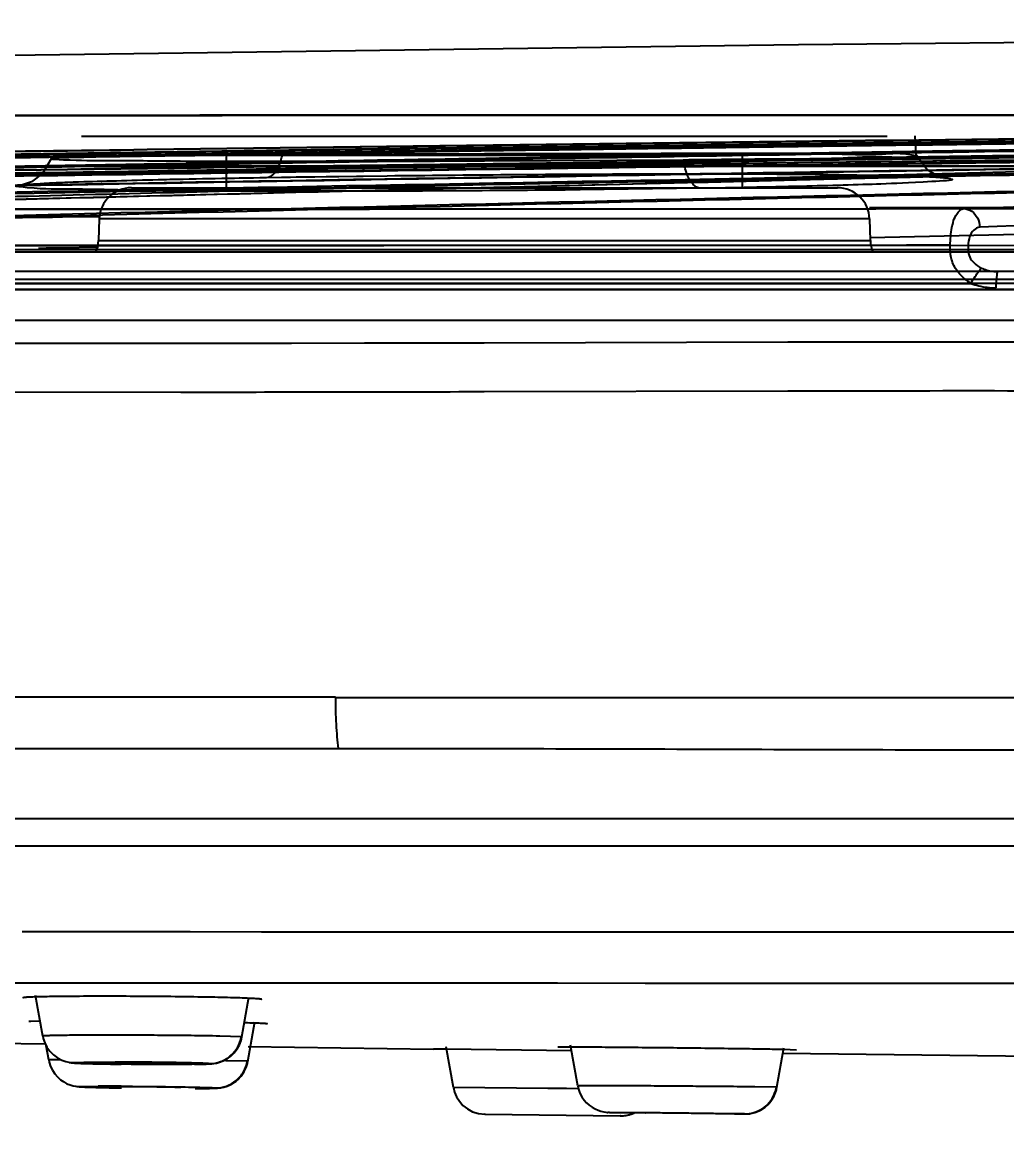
# Model space of a CAD drawing. Header units: millimetres. Extents: x 1236 to 1656, y -100 to 494.
# Drawn here: x 1364.551 to 1367.603, y 390.411 to 393.883 of the extents above; entities that cross this region are included whole.
import ezdxf

# ---------------------------------------------------------------- set-up
doc = ezdxf.new("R2010")
doc.units = ezdxf.units.MM
doc.header["$LTSCALE"] = 0.1
doc.layers.add('DIM', color=3, linetype='Continuous')
doc.styles.get("Standard").update_dxf_attribs({"font": 'arial.ttf'})
doc.dimstyles.new('ISO-25', dxfattribs={"dimtxt": 2.5, "dimasz": 2.5, "dimexe": 1.25, "dimexo": 0.625, "dimtad": 1, "dimlfac": 5, "dimtxsty": 'Standard', "dimcen": 2.5, "dimadec": 0, "dimazin": 0, "dimtfac": 1, "dimtmove": 0, "dimatfit": 3, "dimfxl": 0, "dimarcsym": 0})

# ---------------------------------------------------------------- blocks, each defined once
blk = doc.blocks.new('*D46')
at = {"layer": 'Defpoints', "color": 0}
for p in [(1353.4582, 391.7923), (1406.9365, 391.792), (1406.9365, 381.2448)]:
    blk.add_point(p, dxfattribs=at)
at = {"layer": 'DIM', "color": 0, "lineweight": -2}
for p, q in [((1353.4582, 391.1673), (1353.4582, 379.9948)), ((1406.9365, 391.167), (1406.9365, 379.9948)), ((1355.9582, 381.2448), (1404.4365, 381.2448))]:
    blk.add_line(p, q, dxfattribs=at)
at = {"layer": 'DIM', "color": 0}
for points in [[(1355.9582, 381.6614), (1355.9582, 380.8281), (1353.4582, 381.2448)], [(1404.4365, 381.6614), (1404.4365, 380.8281), (1406.9365, 381.2448)]]:
    blk.add_solid(points, dxfattribs=at)
at = {"layer": 'DIM', "color": 0, "insert": (1399.1948, 383.1462), "char_height": 2.5, "attachment_point": 5}
blk.add_mtext('267.5', dxfattribs=at)

msp = doc.modelspace()

# ---------------------------------------------------------------- linework, layer by layer
for p, q in [((1368.1528, 393.5276), (1364.5613, 393.4837)), ((1364.7346, 393.5307), (1367.2327, 393.5307)), ((1364.5637, 393.4837), (1361.1108, 393.4309)), ((1366.7837, 393.4707), (1365.1837, 393.4707)), ((1365.1837, 393.3707), (1365.1837, 393.4707)), ((1365.7029, 393.4749), (1365.3572, 393.4727)), ((1365.9837, 393.4761), (1365.7029, 393.4749)), ((1366.5313, 393.4771), (1365.9837, 393.4761)), ((1366.7837, 393.3707), (1366.7837, 393.4707)), ((1365.9837, 393.4542), (1366.6005, 393.4578)), ((1365.3077, 393.4027), (1365.682, 393.408)), ((1364.8893, 393.3707), (1367.0781, 393.3707)), ((1366.6538, 393.369), (1366.2804, 393.3641)), ((1367.4704, 393.3061), (1368.1551, 393.3315)), ((1371.5089, 393.3081), (1363.2722, 393.3033)), ((1376.9535, 393.3083), (1367.178, 393.3083)), ((1364.7903, 393.2811), (1364.676, 393.2795)), ((1364.7893, 393.2817), (1364.771, 393.2814)), ((1364.7894, 393.2742), (1364.787, 393.2072)), ((1367.178, 393.2742), (1364.7894, 393.2742)), ((1367.178, 393.2742), (1367.1803, 393.2072)), ((1367.1803, 393.2162), (1367.8071, 393.2306)), ((1367.8072, 393.2294), (1367.1803, 393.2151)), ((1363.2062, 393.1944), (1371.4815, 393.1895)), ((1364.6247, 393.1841), (1364.6862, 393.185)), ((1364.6862, 393.185), (1364.7682, 393.1861)), ((1364.7682, 393.1861), (1364.7873, 393.1864)), ((1364.787, 393.2072), (1367.1803, 393.2072)), ((1367.428, 393.1923), (1367.4836, 393.1913)), ((1367.4281, 393.1793), (1367.428, 393.1923)), ((1367.4837, 393.1906), (1367.4841, 393.1783)), ((1353.8838, 393.1718), (1406.439, 393.1718)), ((1378.6177, 393.1782), (1354.5692, 393.1782)), ((1379.7296, 393.1782), (1357.5891, 393.1782)), ((1364.601, 393.1838), (1364.6247, 393.1841)), ((1367.4838, 393.1782), (1367.4281, 393.1793)), ((1379.8331, 393.1107), (1354.5609, 393.1107)), ((1364.6006, 393.0866), (1364.5006, 393.0866)), ((1364.6244, 393.0866), (1364.6006, 393.0866)), ((1364.6859, 393.0866), (1364.6244, 393.0866)), ((1364.7847, 393.0866), (1364.6859, 393.0866)), ((1364.8457, 393.0866), (1364.7847, 393.0866)), ((1364.8836, 393.0866), (1364.8457, 393.0866)), ((1365.05, 393.0866), (1364.8836, 393.0866)), ((1365.0901, 393.0866), (1365.05, 393.0866)), ((1365.117, 393.0866), (1365.0901, 393.0866)), ((1365.2012, 393.0866), (1365.117, 393.0866)), ((1365.9829, 393.0866), (1365.2012, 393.0866)), ((1366.8327, 393.0867), (1365.9829, 393.0866)), ((1366.8946, 393.0867), (1366.8327, 393.0867)), ((1367.0049, 393.0867), (1366.8946, 393.0867)), ((1367.0672, 393.0867), (1367.0049, 393.0867)), ((1367.2796, 393.0867), (1367.0672, 393.0867)), ((1367.3648, 393.0867), (1367.2796, 393.0867)), ((1367.465, 393.0867), (1367.3648, 393.0867)), ((1367.79, 393.0867), (1367.465, 393.0867)), ((1355.4073, 393.0554), (1369.1921, 393.0559)), ((1369.1921, 393.0555), (1355.4076, 393.0554)), ((1357.5311, 393.0744), (1367.4924, 393.0744)), ((1369.1911, 393.0743), (1363.1351, 393.0743)), ((1355.5101, 392.9607), (1369.4886, 392.9607)), ((1364.5632, 392.8882), (1364.3756, 392.8884)), ((1364.6016, 392.8882), (1364.5632, 392.8882)), ((1365.0115, 392.8881), (1364.6016, 392.8882)), ((1365.0417, 392.8881), (1365.0115, 392.8881)), ((1365.2442, 392.8882), (1365.0417, 392.8881)), ((1365.2737, 392.8882), (1365.2442, 392.8882)), ((1365.3367, 392.8882), (1365.2737, 392.8882)), ((1365.3503, 392.8882), (1365.3367, 392.8882)), ((1365.3859, 392.8883), (1365.3503, 392.8882)), ((1365.6121, 392.8886), (1365.3859, 392.8883)), ((1365.9831, 392.8895), (1365.6121, 392.8886)), ((1366.9245, 392.892), (1365.9831, 392.8895)), ((1363.9698, 392.7381), (1365.0422, 392.7375)), ((1365.0422, 392.7375), (1365.1446, 392.7376)), ((1365.9828, 392.739), (1366.9243, 392.7414)), ((1380.1973, 391.7901), (1365.5215, 391.7901)), ((1370.3538, 391.4146), (1360.0187, 391.4146)), ((1406.512, 391.3297), (1353.8824, 391.3297)), ((1364.5694, 391.0641), (1364.551, 391.0641)), ((1364.8226, 391.064), (1364.5694, 391.0641)), ((1365.0232, 391.064), (1364.8226, 391.064)), ((1365.0713, 391.064), (1365.0232, 391.064)), ((1365.2926, 391.0639), (1365.0713, 391.064)), ((1365.3105, 391.0639), (1365.2926, 391.0639)), ((1365.3331, 391.0639), (1365.3105, 391.0639)), ((1365.3513, 391.0639), (1365.3331, 391.0639)), ((1368.0888, 391.0633), (1365.3513, 391.0639)), ((1361.8276, 390.9068), (1364.5516, 390.9062)), ((1364.5516, 390.9062), (1365.2925, 390.9061)), ((1365.2925, 390.9061), (1366.169, 390.9059)), ((1366.169, 390.9059), (1366.1892, 390.9059)), ((1366.1892, 390.9059), (1366.2099, 390.9059)), ((1366.2099, 390.9059), (1366.4819, 390.9058)), ((1366.4819, 390.9058), (1366.6823, 390.9058)), ((1366.6823, 390.9058), (1366.7129, 390.9058)), ((1366.7129, 390.9058), (1366.951, 390.9057)), ((1366.951, 390.9057), (1366.9918, 390.9057)), ((1366.9918, 390.9057), (1367.9797, 390.9055)), ((1364.6143, 390.7413), (1364.5922, 390.8667)), ((1365.232, 390.7385), (1365.2537, 390.8619)), ((1364.577, 390.787), (1364.5712, 390.7862)), ((1364.6049, 390.7879), (1364.577, 390.787)), ((1365.2505, 390.663), (1365.2721, 390.7857)), ((1364.0582, 390.7245), (1364.6241, 390.7169)), ((1365.23, 390.739), (1365.1631, 390.7413)), ((1365.2294, 390.7276), (1365.2319, 390.7385)), ((1365.2319, 390.7385), (1365.23, 390.739)), ((1364.6328, 390.6672), (1364.625, 390.7113)), ((1365.2511, 390.7085), (1365.8261, 390.7009)), ((1365.8412, 390.7007), (1365.8261, 390.7009)), ((1365.8656, 390.7004), (1365.8412, 390.7007)), ((1365.8878, 390.5815), (1365.8655, 390.7078)), ((1366.254, 390.6957), (1365.8656, 390.7004)), ((1366.2508, 390.707), (1366.2114, 390.7065)), ((1366.273, 390.5873), (1366.2508, 390.7135)), ((1366.8907, 390.5825), (1366.9123, 390.705)), ((1366.9093, 390.688), (1368.0473, 390.6751)), ((1366.9517, 390.6981), (1366.9125, 390.6994)), ((1364.6383, 390.6677), (1364.6328, 390.6672)), ((1364.6693, 390.6682), (1364.6383, 390.6677)), ((1364.6965, 390.6598), (1364.6964, 390.6598)), ((1364.7134, 390.6582), (1364.6965, 390.6598)), ((1364.7132, 390.6591), (1364.7415, 390.6605)), ((1364.7415, 390.6605), (1364.8385, 390.6615)), ((1364.8234, 390.6579), (1364.8242, 390.6577)), ((1365.0234, 390.6567), (1365.0226, 390.6569)), ((1365.0234, 390.6566), (1365.0234, 390.6567)), ((1365.1819, 390.6651), (1365.1761, 390.6652)), ((1365.2486, 390.6633), (1365.1819, 390.6651)), ((1365.2504, 390.663), (1365.2486, 390.6633)), ((1365.2486, 390.6546), (1365.2504, 390.6629)), ((1364.7198, 390.5851), (1364.7195, 390.5851)), ((1364.7315, 390.5843), (1364.7198, 390.5851)), ((1364.7314, 390.5849), (1364.7864, 390.5859)), ((1364.842, 390.5835), (1364.8427, 390.5833)), ((1365.042, 390.5815), (1365.0413, 390.5816)), ((1365.042, 390.5814), (1365.042, 390.5815)), ((1365.163, 390.5808), (1365.1633, 390.5808)), ((1366.1803, 390.5791), (1365.8878, 390.5815)), ((1366.8889, 390.5826), (1366.8226, 390.5837)), ((1366.8907, 390.5825), (1366.8889, 390.5826)), ((1366.2387, 390.5786), (1366.1803, 390.5791)), ((1366.2755, 390.5783), (1366.2387, 390.5786)), ((1365.985, 390.4989), (1365.9862, 390.4989)), ((1365.9862, 390.4989), (1365.985, 390.4989)), ((1365.9862, 390.4989), (1366.4046, 390.4938)), ((1366.3716, 390.5045), (1366.3668, 390.5047)), ((1366.3716, 390.5046), (1366.3703, 390.5047)), ((1366.3715, 390.5048), (1366.4268, 390.5048)), ((1366.4269, 390.5033), (1366.3716, 390.5046)), ((1366.4057, 390.4938), (1366.4046, 390.4938)), ((1366.4046, 390.4938), (1366.4057, 390.4938)), ((1366.4057, 390.4937), (1366.4225, 390.4949)), ((1366.6817, 390.5012), (1366.4823, 390.5034)), ((1366.4823, 390.5034), (1366.4829, 390.5034)), ((1366.6823, 390.5011), (1366.6817, 390.5012)), ((1366.6823, 390.5011), (1366.6823, 390.5011)), ((1366.7899, 390.4998), (1366.7344, 390.4998)), ((1366.7899, 390.5), (1366.7911, 390.4999))]:
    msp.add_line(p, q)
for points in [[(1376.0925, 393.8833), (1371.2034, 393.8553), (1366.9578, 393.8141), (1362.1474, 393.7483), (1356.8561, 393.6526), (1354.2509, 393.5944)], [(1375.8563, 393.5816), (1372.518, 393.5624), (1369.1402, 393.5326), (1365.7227, 393.492), (1362.2657, 393.4405), (1358.7693, 393.3781), (1355.2333, 393.3046)], [(1375.9381, 393.5814), (1372.6065, 393.562), (1369.2311, 393.5322), (1365.812, 393.4916), (1362.3492, 393.4402), (1358.8428, 393.3779), (1355.2927, 393.3045)], [(1375.96, 393.5813), (1372.9054, 393.5628), (1369.7245, 393.5339), (1366.4173, 393.4939), (1362.9837, 393.4424), (1359.4239, 393.3791), (1355.7379, 393.3038)], [(1376.068, 393.581), (1373.0213, 393.5624), (1369.8436, 393.5334), (1366.535, 393.4934), (1363.0956, 393.442), (1359.5253, 393.3788), (1355.8243, 393.3037)], [(1376.2629, 393.5804), (1373.4433, 393.56), (1370.5007, 393.5282), (1367.4349, 393.4855), (1364.2459, 393.4327), (1360.9339, 393.3709), (1357.4987, 393.302)], [(1376.4208, 393.5799), (1373.6045, 393.5592), (1370.6646, 393.5273), (1367.6013, 393.4845), (1364.4145, 393.4317), (1361.1043, 393.3703), (1357.6706, 393.3019)], [(1377.1608, 393.578), (1375.0709, 393.5561), (1372.891, 393.5228), (1370.6211, 393.4791), (1368.2611, 393.4264), (1365.8111, 393.3669), (1363.271, 393.3033)], [(1366.575, 393.4139), (1366.6597, 393.4139), (1366.7407, 393.4138), (1366.8177, 393.4136), (1366.8907, 393.4133), (1366.9594, 393.4129), (1367.0237, 393.4123), (1367.0835, 393.4117), (1367.1386, 393.411), (1367.189, 393.4102), (1367.2343, 393.4093), (1367.2746, 393.4083), (1367.3096, 393.4073), (1367.3393, 393.4062), (1367.3637, 393.4051), (1367.3832, 393.404), (1367.3968, 393.403), (1367.4068, 393.402), (1367.405, 393.4023), (1367.3872, 393.4077), (1367.3554, 393.427), (1367.3226, 393.4724), (1367.3193, 393.5322)], [(1368.1663, 393.4769), (1365.2708, 393.4247), (1362.2672, 393.3655), (1359.1555, 393.3015)], [(1364.6404, 393.4599), (1364.6138, 393.4145), (1364.5794, 393.389), (1364.5547, 393.3804), (1364.5514, 393.3799), (1364.5608, 393.381), (1364.5741, 393.382), (1364.5937, 393.3833), (1364.6182, 393.3847), (1364.648, 393.3861), (1364.6829, 393.3876), (1364.7229, 393.389), (1364.7679, 393.3905), (1364.8179, 393.3921), (1364.873, 393.3936), (1364.933, 393.3951), (1364.9981, 393.3967), (1365.0682, 393.3982), (1365.1433, 393.3997), (1365.2232, 393.4012), (1365.3081, 393.4027)], [(1365.3081, 393.4027), (1365.3998, 393.4042), (1365.4931, 393.4055), (1365.5874, 393.4068), (1365.6823, 393.408)], [(1365.6823, 393.408), (1365.7766, 393.409), (1365.8706, 393.41), (1365.9641, 393.4108), (1366.0566, 393.4116), (1366.1479, 393.4123), (1366.2377, 393.4128), (1366.3256, 393.4132), (1366.4113, 393.4136), (1366.4945, 393.4138), (1366.575, 393.4139)], [(1364.771, 393.2814), (1363.6752, 393.2657), (1362.5752, 393.2488), (1361.4709, 393.2309), (1360.5192, 393.2146)], [(1364.6144, 390.7413), (1364.6161, 390.7334), (1364.6205, 390.7202), (1364.6273, 390.7069), (1364.6364, 390.6942), (1364.6476, 390.6829), (1364.6601, 390.6736), (1364.6733, 390.6667), (1364.6854, 390.6624), (1364.6949, 390.6601), (1364.6965, 390.6598)], [(1365.1976, 390.6792), (1365.2082, 390.6895), (1365.2172, 390.7013), (1365.2243, 390.7142), (1365.2294, 390.7276)], [(1364.6329, 390.6672), (1364.6344, 390.66), (1364.6385, 390.6473), (1364.6443, 390.6353), (1364.6516, 390.6242), (1364.66, 390.6145), (1364.6693, 390.6061), (1364.6792, 390.5992), (1364.6894, 390.5938), (1364.6995, 390.5897)], [(1364.6964, 390.6598), (1364.7022, 390.6589), (1364.708, 390.6583), (1364.7132, 390.6578), (1364.7188, 390.6575), (1364.7249, 390.6572), (1364.7319, 390.6568), (1364.7398, 390.6565), (1364.7488, 390.6562), (1364.7588, 390.6559), (1364.7697, 390.6556), (1364.7816, 390.6553)], [(1364.7816, 390.6553), (1364.7947, 390.655), (1364.8088, 390.6548), (1364.824, 390.6545), (1364.8404, 390.6542), (1364.8578, 390.654)], [(1365.0859, 390.6537), (1365.0967, 390.6539), (1365.1061, 390.6541), (1365.1144, 390.6543), (1365.1215, 390.6546), (1365.1277, 390.6549), (1365.1333, 390.6552), (1365.1385, 390.6556), (1365.1445, 390.6562), (1365.1526, 390.6576), (1365.1624, 390.6601), (1365.1738, 390.6644), (1365.1859, 390.6708), (1365.1976, 390.6792)], [(1365.1633, 390.5808), (1365.1655, 390.5811), (1365.1736, 390.5826), (1365.1832, 390.5853), (1365.1937, 390.5894), (1365.204, 390.5949), (1365.2141, 390.6019), (1365.2235, 390.6104), (1365.232, 390.6204), (1365.2393, 390.6316), (1365.245, 390.6437), (1365.2491, 390.6564), (1365.2504, 390.663)], [(1365.2198, 390.6069), (1365.2296, 390.6173), (1365.2378, 390.629), (1365.2441, 390.6415), (1365.2486, 390.6546)], [(1364.6995, 390.5897), (1364.7087, 390.5871), (1364.7159, 390.5856), (1364.7198, 390.5851)], [(1364.7195, 390.5851), (1364.7231, 390.5847), (1364.7274, 390.5843), (1364.7312, 390.584), (1364.7352, 390.5838), (1364.7396, 390.5836), (1364.7445, 390.5834), (1364.7501, 390.5832), (1364.7563, 390.583), (1364.7633, 390.5828), (1364.7709, 390.5825), (1364.7793, 390.5823), (1364.7884, 390.5821), (1364.7982, 390.5819)], [(1364.7982, 390.5819), (1364.8087, 390.5817), (1364.82, 390.5814), (1364.8321, 390.5812), (1364.8449, 390.581), (1364.8584, 390.5808)], [(1365.1079, 390.5791), (1365.1168, 390.5792), (1365.1247, 390.5792), (1365.1316, 390.5793), (1365.1376, 390.5794), (1365.1429, 390.5796), (1365.1475, 390.5797), (1365.1516, 390.5799), (1365.1557, 390.5801), (1365.1604, 390.5805), (1365.1665, 390.5813), (1365.1754, 390.5831), (1365.1861, 390.5863), (1365.1974, 390.5912), (1365.209, 390.5982), (1365.2198, 390.6069)], [(1365.8878, 390.5816), (1365.8915, 390.5671), (1365.8975, 390.5529), (1365.9061, 390.5392), (1365.9173, 390.5265), (1365.9309, 390.5156), (1365.9471, 390.5069), (1365.9655, 390.5011), (1365.985, 390.4989)], [(1366.2731, 390.5873), (1366.2755, 390.5768), (1366.28, 390.5644), (1366.2858, 390.5532), (1366.2928, 390.5431), (1366.3005, 390.5343), (1366.3088, 390.5268), (1366.3176, 390.5205), (1366.3267, 390.5153), (1366.336, 390.5112), (1366.345, 390.5082), (1366.3535, 390.5063), (1366.3604, 390.5053), (1366.3645, 390.5049), (1366.3668, 390.5047)], [(1366.8556, 390.5225), (1366.8631, 390.5294), (1366.8701, 390.5372), (1366.8764, 390.5459), (1366.8818, 390.5556), (1366.8863, 390.566), (1366.8896, 390.5771), (1366.8907, 390.5825)], [(1366.8606, 390.5269), (1366.868, 390.5347), (1366.8747, 390.5434), (1366.8806, 390.5531), (1366.8854, 390.5637), (1366.889, 390.575), (1366.8907, 390.5825)], [(1365.0869, 390.579), (1365.098, 390.579), (1365.1079, 390.5791)], [(1366.7943, 390.4998), (1366.7971, 390.4999), (1366.8021, 390.5003), (1366.8089, 390.5012), (1366.8174, 390.5031), (1366.8267, 390.506), (1366.8356, 390.5098), (1366.8443, 390.5145), (1366.8527, 390.5202), (1366.8606, 390.5269)], [(1366.7955, 390.4998), (1366.7992, 390.5001), (1366.8055, 390.5007), (1366.8133, 390.5021), (1366.8218, 390.5043), (1366.8308, 390.5076), (1366.8393, 390.5117), (1366.8476, 390.5166), (1366.8556, 390.5225)], [(1366.4225, 390.4949), (1366.4386, 390.4989), (1366.4482, 390.503)]]:
    msp.add_lwpolyline(points)
for centre, radius, start, end in [((1364.8893, 393.2707), 0.1, 90, 178), ((1367.0781, 393.2707), 0.1, 2, 90), ((1364.6871, 393.2107), 0.1, 336.9242, 358), ((1367.2803, 393.2107), 0.1, 182, 203.0778), ((1367.5109, -11.9768), 404.8692, 89.954221, 90.082989), ((1365.0361, 711.9266), 319.189, 270.019469, 270.169923), ((1365.1402, 387.1202), 3.6635, 87.929, 88.4257), ((1364.9707, 381.0037), 9.7395, 88.86774, 89.39099), ((1364.8143, 382.4628), 8.1232, 89.69875, 90.19701), ((1366.4077, 356.5194), 34.0669, 89.30219, 89.45144), ((1366.4053, 390.5942), 0.1005, 282.5645, 294.4325)]:
    msp.add_arc(centre, radius, start, end)
for points, knots in [([(1354.1992, 393.5932), (1354.228, 393.5936), (1354.3391, 393.5948), (1354.5838, 393.5955), (1355, 393.5952), (1355.4659, 393.5949), (1355.956, 393.5947), (1356.4333, 393.5946), (1357.0012, 393.5945), (1357.6711, 393.5942), (1358.4477, 393.5941), (1359.3293, 393.5942), (1360.3053, 393.5943), (1361.3592, 393.5945), (1362.4716, 393.5947), (1364.0196, 393.595), (1365.994, 393.5954), (1368.3837, 393.596), (1371.5511, 393.5964), (1375.49, 393.597), (1378.6274, 393.5971), (1380.1973, 393.597)], [0, 0, 0, 0, 0.003316, 0.012819, 0.028238, 0.05134, 0.06659, 0.084788, 0.106415, 0.132125, 0.162092, 0.196026, 0.233859, 0.274706, 0.31765, 0.362212, 0.45334, 0.545477, 0.637971, 0.818839, 1, 1, 1, 1]), ([(1380.1973, 393.597), (1378.5967, 393.597), (1375.3986, 393.5969), (1371.4045, 393.5964), (1368.2182, 393.5959), (1365.8453, 393.5954), (1363.8819, 393.595), (1362.3377, 393.5947), (1361.2267, 393.5944), (1360.1759, 393.5943), (1358.9515, 393.5942), (1357.8593, 393.5942), (1356.9097, 393.5945), (1356.2243, 393.5946), (1355.5634, 393.5949), (1354.9572, 393.5953), (1354.5882, 393.5955), (1354.3815, 393.595), (1354.28, 393.5945), (1354.224, 393.5937), (1354.2003, 393.5932)], [0, 0, 0, 0, 0.184709, 0.369058, 0.46091, 0.552392, 0.642886, 0.687488, 0.730587, 0.771088, 0.808757, 0.87187, 0.897136, 0.918337, 0.950956, 0.973411, 0.988287, 0.993534, 0.997269, 1, 1, 1, 1]), ([(1375.7456, 393.582), (1372.2254, 393.5683), (1366.9454, 393.5246), (1359.9059, 393.4128), (1356.3864, 393.3486), (1354.6266, 393.3043)], [0, 0, 0, 0, 0.5, 0.75, 1, 1, 1, 1]), ([(1354.6266, 393.3043), (1356.3864, 393.3486), (1359.9058, 393.4128), (1366.9454, 393.5246), (1372.2254, 393.5683), (1375.7456, 393.582)], [0, 0, 0, 0, 0.25, 0.5, 1, 1, 1, 1]), ([(1375.8564, 393.5816), (1375.2608, 393.5791), (1374.1206, 393.5733), (1372.4824, 393.5623), (1370.9848, 393.55), (1369.616, 393.5369), (1368.3658, 393.5235), (1367.2238, 393.5101), (1366.1802, 393.4968), (1365.2272, 393.4839), (1364.3581, 393.4714), (1363.5669, 393.4595), (1362.8477, 393.4484), (1362.1968, 393.4379), (1361.6097, 393.4281), (1361.0816, 393.419), (1360.6082, 393.4108), (1360.186, 393.4034), (1359.8107, 393.3966), (1359.4749, 393.3904), (1359.1725, 393.3848), (1358.8989, 393.3796), (1358.652, 393.3749), (1358.4311, 393.3706), (1358.2358, 393.3668), (1358.0592, 393.3631), (1357.8874, 393.3597), (1357.7051, 393.3561), (1357.5045, 393.3521), (1357.2907, 393.3478), (1357.0784, 393.3435), (1356.8817, 393.3394), (1356.7065, 393.3358), (1356.5505, 393.3326), (1356.4104, 393.3297), (1356.2841, 393.327), (1356.1696, 393.3246), (1356.0657, 393.3224), (1355.971, 393.3204), (1355.8849, 393.3186), (1355.8063, 393.3169), (1355.7346, 393.3153), (1355.6691, 393.3139), (1355.6092, 393.3126), (1355.5544, 393.3114), (1355.5042, 393.3104), (1355.4582, 393.3094), (1355.416, 393.3084), (1355.3771, 393.3076), (1355.3413, 393.3068), (1355.3087, 393.3061), (1355.2797, 393.3055), (1355.2553, 393.305), (1355.2407, 393.3047), (1355.2344, 393.3046)], [0, 0, 0, 0, 0.086638, 0.165854, 0.238293, 0.304496, 0.364965, 0.420163, 0.470623, 0.516771, 0.55881, 0.597056, 0.631873, 0.663431, 0.691755, 0.71728, 0.740265, 0.760626, 0.778691, 0.794875, 0.809472, 0.822687, 0.834678, 0.845398, 0.854826, 0.863092, 0.871086, 0.879833, 0.889603, 0.900282, 0.910938, 0.920489, 0.928903, 0.936426, 0.943182, 0.949281, 0.95481, 0.959835, 0.964408, 0.968575, 0.972374, 0.97584, 0.979007, 0.981903, 0.984553, 0.986981, 0.989207, 0.991248, 0.993125, 0.994858, 0.996453, 0.997877, 0.99908, 1, 1, 1, 1]), ([(1375.9381, 393.5814), (1375.3735, 393.579), (1374.2922, 393.5735), (1372.7384, 393.5633), (1371.3172, 393.5521), (1370.0172, 393.5403), (1368.8276, 393.5281), (1367.7388, 393.5159), (1366.7422, 393.5038), (1365.831, 393.492), (1364.999, 393.4805), (1364.24, 393.4697), (1363.5483, 393.4592), (1362.9183, 393.4494), (1362.3454, 393.4403), (1361.8254, 393.4313), (1361.3572, 393.4245), (1360.9319, 393.4136), (1360.5419, 393.4116), (1360.184, 393.3973), (1359.8622, 393.3832), (1359.5767, 393.3781), (1359.3218, 393.3737), (1359.0919, 393.3695), (1358.8839, 393.3658), (1358.6952, 393.3627), (1358.525, 393.3608), (1358.3692, 393.3649), (1358.2134, 393.368), (1358.0433, 393.352), (1357.8483, 393.3456), (1357.6326, 393.3401), (1357.4104, 393.3352), (1357.1979, 393.3307), (1357.0062, 393.3267), (1356.836, 393.3231), (1356.6835, 393.3199), (1356.5461, 393.317), (1356.4219, 393.3143), (1356.3091, 393.3119), (1356.2064, 393.3098), (1356.1128, 393.3078), (1356.0273, 393.306), (1355.9493, 393.3043), (1355.878, 393.3028), (1355.8128, 393.3014), (1355.753, 393.3002), (1355.6983, 393.2991), (1355.6481, 393.2981), (1355.602, 393.2971), (1355.5596, 393.2963), (1355.5207, 393.2956), (1355.4848, 393.295), (1355.4518, 393.2945), (1355.4213, 393.2943), (1355.3932, 393.2943), (1355.3674, 393.2951), (1355.344, 393.297), (1355.3236, 393.3), (1355.307, 393.3033), (1355.297, 393.3046), (1355.2928, 393.3045)], [0, 0, 0, 0, 0.082042, 0.157091, 0.225752, 0.288525, 0.345972, 0.398593, 0.446727, 0.490771, 0.530991, 0.567624, 0.601045, 0.631502, 0.659165, 0.684289, 0.70706, 0.727193, 0.746108, 0.763716, 0.779221, 0.792909, 0.805192, 0.816272, 0.826304, 0.835427, 0.843683, 0.851028, 0.858084, 0.866291, 0.875821, 0.886428, 0.897647, 0.908106, 0.917307, 0.925502, 0.932848, 0.939468, 0.945461, 0.950905, 0.955862, 0.960382, 0.964507, 0.968275, 0.971719, 0.97487, 0.977756, 0.980401, 0.982827, 0.985053, 0.987099, 0.988981, 0.990713, 0.992308, 0.993781, 0.995141, 0.996394, 0.997535, 0.998545, 0.999379, 1, 1, 1, 1]), ([(1355.738, 393.3038), (1355.855, 393.3059), (1356.1044, 393.3104), (1356.4889, 393.318), (1356.9286, 393.327), (1357.3792, 393.3365), (1357.8706, 393.3469), (1358.4039, 393.3582), (1359.0477, 393.3716), (1359.7453, 393.385), (1360.5202, 393.3988), (1361.428, 393.4145), (1362.51, 393.4335), (1363.6989, 393.4526), (1364.9801, 393.4724), (1366.4383, 393.4933), (1368.0664, 393.5145), (1369.8769, 393.5354), (1371.7502, 393.5538), (1373.8092, 393.57), (1375.2063, 393.5779), (1375.96, 393.5813)], [0, 0, 0, 0, 0.017351, 0.037015, 0.057041, 0.082581, 0.103871, 0.129963, 0.161698, 0.199398, 0.23346, 0.276656, 0.33409, 0.393979, 0.45304, 0.524165, 0.610298, 0.694567, 0.792754, 0.88819, 1, 1, 1, 1]), ([(1375.96, 393.5813), (1375.2837, 393.5783), (1374.0579, 393.5715), (1372.2753, 393.5583), (1370.6865, 393.544), (1369.2494, 393.529), (1368.0364, 393.5149), (1367.0217, 393.502), (1366.1158, 393.4899), (1365.2344, 393.4773), (1364.3716, 393.4644), (1363.568, 393.4522), (1362.873, 393.4396), (1362.2713, 393.4286), (1361.7517, 393.4216), (1361.2212, 393.4133), (1360.6825, 393.3969), (1360.1359, 393.3645), (1359.6599, 393.3531), (1359.2395, 393.3467), (1358.8679, 393.3571), (1358.5375, 393.3684), (1358.2485, 393.3281), (1357.9912, 393.3152), (1357.7669, 393.3054), (1357.5734, 393.2988), (1357.4062, 393.2936), (1357.261, 393.2895), (1357.1341, 393.2862), (1357.0223, 393.2834), (1356.9232, 393.281), (1356.8344, 393.279), (1356.7539, 393.2772), (1356.6797, 393.2756), (1356.61, 393.2742), (1356.5424, 393.2729), (1356.4745, 393.2717), (1356.3908, 393.2703), (1356.2868, 393.2691), (1356.1661, 393.2679), (1356.0424, 393.2694), (1355.9263, 393.2679), (1355.8261, 393.2905), (1355.7652, 393.3043), (1355.738, 393.3038)], [0, 0, 0, 0, 0.100304, 0.181776, 0.264366, 0.335936, 0.394899, 0.444264, 0.486423, 0.529256, 0.574985, 0.614396, 0.648436, 0.678065, 0.703644, 0.725496, 0.756759, 0.783551, 0.806696, 0.827363, 0.845877, 0.861863, 0.876256, 0.889038, 0.900059, 0.909551, 0.917751, 0.92487, 0.931096, 0.936573, 0.94145, 0.945805, 0.949746, 0.953388, 0.956804, 0.960084, 0.963423, 0.966876, 0.972494, 0.978842, 0.984774, 0.990862, 0.995963, 1, 1, 1, 1]), ([(1376.0681, 393.581), (1375.4239, 393.578), (1374.1928, 393.5712), (1372.427, 393.5579), (1370.8184, 393.5432), (1369.3532, 393.5276), (1368.0186, 393.5117), (1366.8029, 393.4959), (1365.6972, 393.4806), (1364.6932, 393.4657), (1363.7832, 393.4516), (1362.9626, 393.4385), (1362.2269, 393.4262), (1361.5694, 393.4148), (1360.9825, 393.4046), (1360.4601, 393.3954), (1359.9975, 393.3869), (1359.5868, 393.3792), (1359.2219, 393.3723), (1358.9004, 393.3661), (1358.6118, 393.3602), (1358.345, 393.3549), (1358.0947, 393.35), (1357.8659, 393.3455), (1357.6617, 393.3414), (1357.479, 393.3377), (1357.3144, 393.3344), (1357.1656, 393.3314), (1357.0304, 393.3287), (1356.9074, 393.3261), (1356.7954, 393.3238), (1356.6932, 393.3217), (1356.5998, 393.3198), (1356.5145, 393.318), (1356.4364, 393.3164), (1356.3648, 393.3149), (1356.2992, 393.3135), (1356.239, 393.3122), (1356.1837, 393.3111), (1356.1329, 393.31), (1356.0861, 393.309), (1356.043, 393.3081), (1356.0031, 393.3072), (1355.9663, 393.3065), (1355.9322, 393.3058), (1355.9009, 393.3051), (1355.8723, 393.3045), (1355.8472, 393.3041), (1355.8315, 393.3038), (1355.8244, 393.3037)], [0, 0, 0, 0, 0.095447, 0.182437, 0.261663, 0.333808, 0.399569, 0.459432, 0.513965, 0.563422, 0.608224, 0.64882, 0.685041, 0.717246, 0.746273, 0.772014, 0.794673, 0.814819, 0.832894, 0.848744, 0.862472, 0.875674, 0.888286, 0.899566, 0.909575, 0.918553, 0.926643, 0.933966, 0.940619, 0.946673, 0.952192, 0.957226, 0.961824, 0.966028, 0.969875, 0.9734, 0.976632, 0.979597, 0.982322, 0.984827, 0.987133, 0.989258, 0.991219, 0.993035, 0.994715, 0.996268, 0.997687, 0.998942, 1, 1, 1, 1]), ([(1357.499, 393.302), (1357.65, 393.305), (1357.9636, 393.3016), (1358.4584, 393.3026), (1358.9992, 393.3119), (1359.5717, 393.3426), (1360.1756, 393.3563), (1360.8264, 393.3688), (1361.5581, 393.3829), (1362.392, 393.3989), (1363.3381, 393.4164), (1364.4096, 393.4355), (1365.615, 393.4565), (1366.9637, 393.4784), (1368.4656, 393.5012), (1370.1357, 393.5241), (1371.9923, 393.5462), (1374.0553, 393.5663), (1375.502, 393.5763), (1376.263, 393.5804)], [0, 0, 0, 0, 0.024137, 0.050119, 0.07911, 0.11058, 0.14177, 0.175652, 0.214642, 0.258757, 0.308994, 0.365899, 0.43007, 0.501726, 0.581523, 0.670194, 0.768734, 0.878342, 1, 1, 1, 1]), ([(1357.6709, 393.3019), (1357.8208, 393.3048), (1358.1307, 393.3109), (1358.6183, 393.3206), (1359.152, 393.3313), (1359.7424, 393.3432), (1360.4011, 393.3565), (1361.1488, 393.3713), (1362.006, 393.3876), (1362.9846, 393.4055), (1364.0967, 393.426), (1365.3499, 393.4476), (1366.7573, 393.4711), (1368.3238, 393.4954), (1370.0638, 393.52), (1371.9941, 393.5438), (1374.1342, 393.5651), (1375.6334, 393.5756), (1376.421, 393.5799)], [0, 0, 0, 0, 0.023977, 0.049596, 0.078021, 0.109377, 0.144073, 0.183408, 0.229024, 0.281239, 0.339992, 0.406957, 0.481764, 0.565171, 0.657604, 0.760156, 0.873998, 1, 1, 1, 1]), ([(1358.9219, 393.3015), (1359.3132, 393.3096), (1360.1838, 393.3277), (1361.581, 393.3566), (1363.1757, 393.3888), (1364.9399, 393.4233), (1366.8882, 393.4595), (1369.0199, 393.4959), (1371.3363, 393.5306), (1373.8369, 393.5605), (1375.5652, 393.5745), (1376.4601, 393.5798)], [0, 0, 0, 0, 0.066946, 0.148924, 0.239025, 0.339747, 0.450721, 0.572294, 0.704384, 0.846951, 1, 1, 1, 1]), ([(1376.9378, 393.5786), (1376.3758, 393.5743), (1375.2517, 393.5633), (1373.6133, 393.5412), (1372.0223, 393.5144), (1370.5266, 393.485), (1369.0785, 393.4534), (1367.7256, 393.422), (1366.4198, 393.3902), (1365.2091, 393.3602), (1364.0454, 393.331), (1363.3013, 393.3123), (1362.9291, 393.3031)], [0, 0, 0, 0, 0.120334, 0.240675, 0.350839, 0.461016, 0.560976, 0.660979, 0.750756, 0.840636, 0.920285, 1, 1, 1, 1]), ([(1363.2721, 393.3033), (1363.6442, 393.3125), (1364.388, 393.3313), (1365.5494, 393.3606), (1366.7558, 393.3906), (1368.0534, 393.4223), (1369.3963, 393.4537), (1370.8307, 393.4851), (1372.3106, 393.5142), (1373.8818, 393.5408), (1375.4987, 393.5628), (1376.607, 393.5737), (1377.1612, 393.578)], [0, 0, 0, 0, 0.080371, 0.160678, 0.250882, 0.340984, 0.44099, 0.540961, 0.650802, 0.760639, 0.880322, 1, 1, 1, 1]), ([(1375.7458, 393.5243), (1372.2258, 393.5106), (1366.946, 393.4669), (1359.9069, 393.3551), (1356.3875, 393.2909), (1354.6281, 393.2466)], [0, 0, 0, 0, 0.5, 0.75, 1, 1, 1, 1]), ([(1354.6281, 393.2462), (1356.3875, 393.2906), (1359.907, 393.3547), (1366.946, 393.4665), (1372.2259, 393.5102), (1375.7458, 393.5239)], [0, 0, 0, 0, 0.25, 0.5, 1, 1, 1, 1]), ([(1355.2506, 393.2462), (1357.5413, 393.2976), (1362.1233, 393.3867), (1368.9971, 393.4791), (1373.5801, 393.5132), (1375.8717, 393.5233)], [0, 0, 0, 0, 0.333317, 0.66665, 1, 1, 1, 1]), ([(1375.9232, 393.5233), (1373.6292, 393.513), (1369.041, 393.4787), (1362.1589, 393.3863), (1357.5712, 393.2975), (1355.2774, 393.2463)], [0, 0, 0, 0, 0.333314, 0.666647, 1, 1, 1, 1]), ([(1375.9817, 393.5234), (1373.7343, 393.5118), (1369.2396, 393.4759), (1362.4983, 393.3833), (1358.0047, 393.2959), (1355.7581, 393.2457)], [0, 0, 0, 0, 0.333353, 0.666686, 1, 1, 1, 1]), ([(1355.8048, 393.2453), (1358.0538, 393.2952), (1362.5518, 393.3823), (1369.2994, 393.4748), (1373.7978, 393.511), (1376.047, 393.5228)], [0, 0, 0, 0, 0.333359, 0.666692, 1, 1, 1, 1]), ([(1357.53, 393.244), (1359.6913, 393.29), (1363.9372, 393.3719), (1370.1916, 393.4731), (1374.285, 393.5106), (1376.2934, 393.5224)], [0, 0, 0, 0, 0.345588, 0.678918, 1, 1, 1, 1]), ([(1376.391, 393.522), (1374.3838, 393.5099), (1370.293, 393.4721), (1364.0433, 393.3708), (1359.8008, 393.2895), (1357.6416, 393.2439)], [0, 0, 0, 0, 0.321141, 0.654479, 1, 1, 1, 1]), ([(1376.4948, 393.5219), (1374.6143, 393.5092), (1370.7851, 393.4706), (1364.9393, 393.3669), (1360.9739, 393.2876), (1358.9571, 393.2436)], [0, 0, 0, 0, 0.32164, 0.654968, 1, 1, 1, 1]), ([(1359.1222, 393.2436), (1361.1326, 393.2873), (1365.0857, 393.366), (1370.9138, 393.4696), (1374.7318, 393.5085), (1376.6069, 393.5214)], [0, 0, 0, 0, 0.344975, 0.678316, 1, 1, 1, 1]), ([(1362.972, 393.2453), (1364.5804, 393.2877), (1367.7452, 393.3645), (1372.4145, 393.4685), (1375.4758, 393.5076), (1376.9805, 393.5209)], [0, 0, 0, 0, 0.344492, 0.677817, 1, 1, 1, 1]), ([(1377.1187, 393.5203), (1375.6271, 393.5069), (1372.5921, 393.4677), (1367.9626, 393.3642), (1364.8247, 393.2878), (1363.2299, 393.2456)], [0, 0, 0, 0, 0.322135, 0.655481, 1, 1, 1, 1]), ([(1377.564, 393.5197), (1376.4875, 393.5074), (1374.2948, 393.4701), (1370.9468, 393.3725), (1368.6754, 393.293), (1367.5199, 393.2485)], [0, 0, 0, 0, 0.321427, 0.654748, 1, 1, 1, 1]), ([(1368.1668, 393.4767), (1367.4297, 393.4642), (1366.0237, 393.4389), (1364.0171, 393.4003), (1362.2151, 393.3644), (1360.6176, 393.3319), (1359.6206, 393.311), (1359.1561, 393.3015)], [0, 0, 0, 0, 0.245374, 0.468112, 0.668055, 0.845345, 1, 1, 1, 1]), ([(1365.3572, 393.4727), (1365.2604, 393.4719), (1365.0952, 393.4705), (1364.8519, 393.4671), (1364.752, 393.4655), (1364.614, 393.4612), (1364.7262, 393.455), (1364.8255, 393.4561), (1365.0492, 393.4531), (1365.3167, 393.4531), (1365.6395, 393.453), (1365.866, 393.4537), (1365.9837, 393.4542)], [0, 0, 0, 0, 0.140756, 0.250393, 0.321169, 0.348097, 0.367033, 0.430365, 0.533661, 0.669657, 0.828824, 1, 1, 1, 1]), ([(1365.3077, 393.4027), (1365.3151, 393.4027), (1365.3322, 393.4114), (1365.348, 393.4379), (1365.3547, 393.46), (1365.3572, 393.4727)], [0, 0, 0, 0, 0.243938, 0.575439, 1, 1, 1, 1]), ([(1366.6005, 393.4578), (1366.6923, 393.4585), (1366.8485, 393.4609), (1367.0937, 393.4606), (1367.1797, 393.4697), (1367.3426, 393.4631), (1367.2788, 393.4799), (1367.1945, 393.4691), (1367.0274, 393.4786), (1366.8002, 393.4759), (1366.6267, 393.4771), (1366.5313, 393.4771)], [0, 0, 0, 0, 0.182786, 0.328883, 0.429123, 0.476931, 0.483639, 0.544437, 0.655103, 0.809982, 1, 1, 1, 1]), ([(1380.1973, 393.439), (1378.6246, 393.4391), (1375.4816, 393.439), (1371.5356, 393.4384), (1368.3606, 393.4379), (1365.9582, 393.4374), (1363.9669, 393.437), (1362.3982, 393.4366), (1361.2652, 393.4364), (1360.1887, 393.4362), (1359.1907, 393.4361), (1358.289, 393.4361), (1357.4954, 393.4362), (1356.8122, 393.4364), (1356.2348, 393.4365), (1355.7508, 393.4367), (1355.2554, 393.4369), (1354.7855, 393.4372), (1354.3663, 393.4375), (1354.1201, 393.4367), (1354.0083, 393.4355), (1353.9793, 393.4352)], [0, 0, 0, 0, 0.179962, 0.359634, 0.45152, 0.543268, 0.634528, 0.679372, 0.722767, 0.764173, 0.802546, 0.836968, 0.867354, 0.893349, 0.915139, 0.933429, 0.948721, 0.971826, 0.987203, 0.996684, 1, 1, 1, 1]), ([(1355.1405, 393.437), (1355.1817, 393.437), (1355.5089, 393.4368), (1356.0228, 393.4366), (1356.7186, 393.4365), (1357.6877, 393.4361), (1358.804, 393.4361), (1360.0561, 393.4362), (1361.1297, 393.4364), (1362.2619, 393.4366), (1363.8274, 393.437), (1365.8084, 393.4374), (1368.1945, 393.4379), (1371.3887, 393.4384), (1375.39, 393.4389), (1378.5938, 393.4391), (1380.1973, 393.439)], [0, 0, 0, 0, 0.004927, 0.039182, 0.061525, 0.088237, 0.155208, 0.195173, 0.23815, 0.283745, 0.330729, 0.425586, 0.520932, 0.616407, 0.808018, 1, 1, 1, 1]), ([(1366.6538, 393.369), (1366.6451, 393.3695), (1366.6257, 393.3822), (1366.6092, 393.4152), (1366.6026, 393.4424), (1366.6005, 393.4578)], [0, 0, 0, 0, 0.23759, 0.575376, 1, 1, 1, 1]), ([(1366.2804, 393.3641), (1366.1559, 393.3628), (1365.9088, 393.361), (1365.5501, 393.3597), (1365.2181, 393.3605), (1364.9445, 393.3611), (1364.7173, 393.3676), (1364.6148, 393.3651), (1364.5012, 393.3779), (1364.6472, 393.3868), (1364.7545, 393.3903), (1365.02, 393.3977), (1365.2011, 393.4009), (1365.3077, 393.4027)], [0, 0, 0, 0, 0.147415, 0.2923, 0.425456, 0.537877, 0.623512, 0.676367, 0.691895, 0.715056, 0.776539, 0.873781, 1, 1, 1, 1]), ([(1365.682, 393.408), (1365.8072, 393.4094), (1366.0559, 393.4118), (1366.417, 393.414), (1366.7506, 393.4137), (1367.025, 393.4141), (1367.2493, 393.4064), (1367.3523, 393.4107), (1367.4601, 393.3946), (1367.3083, 393.3862), (1367.202, 393.3813), (1366.9369, 393.374), (1366.7583, 393.3707), (1366.6538, 393.369)], [0, 0, 0, 0, 0.148341, 0.294358, 0.428339, 0.541082, 0.626067, 0.677764, 0.691809, 0.716586, 0.779098, 0.876182, 1, 1, 1, 1]), ([(1359.1561, 393.3015), (1359.4355, 393.3015), (1360.0369, 393.3017), (1360.9808, 393.302), (1361.8234, 393.3024), (1362.5261, 393.3028), (1363.2549, 393.3032), (1364.1763, 393.3039), (1365.6437, 393.3049), (1366.7424, 393.3056), (1367.4704, 393.3061)], [0, 0, 0, 0, 0.100817, 0.216983, 0.340581, 0.404869, 0.470534, 0.603548, 0.737323, 1, 1, 1, 1]), ([(1367.428, 393.1924), (1367.4281, 393.2108), (1367.4315, 393.2444), (1367.4421, 393.2847), (1367.4613, 393.3055), (1367.4704, 393.3061)], [0, 0, 0, 0, 0.433341, 0.784164, 1, 1, 1, 1]), ([(1367.4704, 393.3061), (1367.4789, 393.3059), (1367.4966, 393.2996), (1367.5145, 393.2774), (1367.5192, 393.2584), (1367.5197, 393.2485)], [0, 0, 0, 0, 0.308542, 0.63913, 1, 1, 1, 1]), ([(1364.676, 393.2795), (1364.3446, 393.2749), (1363.6818, 393.2653), (1362.8532, 393.2527), (1362.1904, 393.2422), (1361.7762, 393.2355), (1361.4448, 393.2301), (1361.1964, 393.2259), (1360.948, 393.2217), (1360.7823, 393.219), (1360.6995, 393.2175)], [0, 0, 0, 0, 0.250024, 0.50005, 0.625055, 0.750086, 0.812579, 0.875055, 0.937531, 1, 1, 1, 1]), ([(1367.5199, 393.2485), (1367.513, 393.2475), (1367.4984, 393.2406), (1367.4862, 393.2179), (1367.4839, 393.2002), (1367.4837, 393.1906)], [0, 0, 0, 0, 0.282471, 0.609474, 1, 1, 1, 1]), ([(1367.428, 393.1924), (1366.7075, 393.1919), (1365.6142, 393.1912), (1364.1496, 393.1902), (1363.2218, 393.1896), (1362.4868, 393.1891), (1361.7766, 393.1887), (1360.924, 393.1883), (1359.9648, 393.188), (1359.3521, 393.1878), (1359.0654, 393.1878)], [0, 0, 0, 0, 0.258466, 0.392208, 0.525423, 0.591297, 0.655868, 0.780202, 0.897153, 1, 1, 1, 1]), ([(1367.4924, 393.0744), (1367.4793, 393.0824), (1367.4558, 393.1007), (1367.4333, 393.1381), (1367.4283, 393.1657), (1367.4281, 393.1793)], [0, 0, 0, 0, 0.358652, 0.681709, 1, 1, 1, 1]), ([(1367.4837, 393.1782), (1367.4837, 393.1706), (1367.487, 393.1552), (1367.5023, 393.1352), (1367.5168, 393.1258), (1367.5253, 393.1218)], [0, 0, 0, 0, 0.309803, 0.617233, 1, 1, 1, 1]), ([(1367.4924, 393.0744), (1367.4965, 393.0815), (1367.5042, 393.0944), (1367.5152, 393.1102), (1367.522, 393.119), (1367.5253, 393.1218)], [0, 0, 0, 0, 0.42658, 0.778666, 1, 1, 1, 1]), ([(1367.5253, 393.1218), (1367.5305, 393.1193), (1367.5414, 393.1152), (1367.5588, 393.1115), (1367.5708, 393.1107), (1367.5769, 393.1107)], [0, 0, 0, 0, 0.322281, 0.657131, 1, 1, 1, 1]), ([(1367.5707, 393.0607), (1367.5708, 393.0692), (1367.5711, 393.0851), (1367.5736, 393.0984), (1367.5745, 393.1107), (1367.5768, 393.1107)], [0, 0, 0, 0, 0.505511, 0.863846, 1, 1, 1, 1]), ([(1367.4924, 393.0744), (1367.5003, 393.0713), (1367.517, 393.0662), (1367.5433, 393.0616), (1367.5614, 393.0606), (1367.5707, 393.0607)], [0, 0, 0, 0, 0.31909, 0.652831, 1, 1, 1, 1]), ([(1366.9243, 392.7414), (1367.3517, 392.7421), (1368.2065, 392.7416), (1369.2751, 392.7399), (1370.1303, 392.7388), (1370.9861, 392.7382), (1371.8422, 392.7387), (1372.6985, 392.739), (1373.5552, 392.739), (1374.6264, 392.7382), (1375.9122, 392.7372), (1376.7695, 392.7371), (1377.1983, 392.7371)], [0, 0, 0, 0, 0.124787, 0.249601, 0.312038, 0.3745, 0.499496, 0.56202, 0.624554, 0.749651, 0.874798, 1, 1, 1, 1]), ([(1365.5215, 391.7923), (1365.098, 391.7921), (1364.2569, 391.792), (1363.0072, 391.7923), (1361.7846, 391.7925), (1360.7892, 391.7923), (1360.0193, 391.7921), (1359.4714, 391.7922), (1358.9474, 391.7924), (1358.4485, 391.7923), (1357.9759, 391.7918), (1357.4047, 391.7918), (1356.9914, 391.7925), (1356.7264, 391.7925)], [0, 0, 0, 0, 0.144476, 0.286889, 0.426258, 0.561507, 0.626441, 0.688852, 0.748412, 0.805164, 0.859015, 0.909615, 1, 1, 1, 1]), ([(1365.5215, 391.7923), (1365.5215, 391.7641), (1365.5226, 391.7227), (1365.5262, 391.6697), (1365.5288, 391.6448), (1365.5303, 391.6331)], [0, 0, 0, 0, 0.530461, 0.776827, 1, 1, 1, 1]), ([(1353.5154, 391.6331), (1353.5189, 391.633), (1353.5305, 391.633), (1353.5557, 391.6329), (1353.5965, 391.6329), (1353.6538, 391.6328), (1353.7271, 391.6329), (1353.8549, 391.633), (1354.0544, 391.6336), (1354.348, 391.634), (1354.6415, 391.6336), (1354.9213, 391.6326), (1355.1701, 391.6316), (1355.4493, 391.6308), (1355.7623, 391.6309), (1356.1114, 391.6322), (1356.499, 391.6332), (1356.9284, 391.6334), (1357.3139, 391.6329), (1357.6455, 391.6326), (1358.0063, 391.6326), (1358.482, 391.6331), (1359.0807, 391.6332), (1359.7151, 391.6329), (1360.3824, 391.633), (1361.0773, 391.6331), (1361.7923, 391.6333), (1362.7717, 391.6332), (1364.0191, 391.6328), (1365.0232, 391.6328), (1365.5303, 391.6331)], [0, 0, 0, 0, 0.000869, 0.002912, 0.006279, 0.011066, 0.017205, 0.024595, 0.042983, 0.067013, 0.097889, 0.116271, 0.136881, 0.160018, 0.185987, 0.21502, 0.24718, 0.282773, 0.32225, 0.343436, 0.36555, 0.412354, 0.46221, 0.515026, 0.57076, 0.628829, 0.688542, 0.749283, 0.873384, 1, 1, 1, 1]), ([(1365.5303, 391.6331), (1365.9305, 391.6332), (1366.7317, 391.6304), (1367.9337, 391.6271), (1369.1364, 391.6295), (1369.9381, 391.632), (1370.339, 391.6327)], [0, 0, 0, 0, 0.24967, 0.499837, 0.749904, 1, 1, 1, 1]), ([(1364.5919, 390.8626), (1364.5889, 390.8625), (1364.5832, 390.8623), (1364.5753, 390.862), (1364.5686, 390.8616), (1364.563, 390.8613), (1364.5587, 390.8609), (1364.5556, 390.8606), (1364.5538, 390.8603), (1364.553, 390.86), (1364.5528, 390.8598), (1364.5528, 390.8597)], [0, 0, 0, 0, 0.231281, 0.433117, 0.604702, 0.745633, 0.855609, 0.934375, 0.981839, 0.994099, 1, 1, 1, 1]), ([(1365.2544, 390.8583), (1365.2352, 390.8591), (1365.1897, 390.8606), (1365.1131, 390.8622), (1365.022, 390.8635), (1364.9233, 390.8644), (1364.8246, 390.8647), (1364.7334, 390.8646), (1364.6567, 390.8639), (1364.6112, 390.8631), (1364.5919, 390.8626)], [0, 0, 0, 0, 0.087163, 0.205838, 0.346985, 0.499827, 0.652692, 0.793882, 0.912641, 1, 1, 1, 1]), ([(1365.2931, 390.8549), (1365.2931, 390.855), (1365.2929, 390.8552), (1365.2921, 390.8555), (1365.2903, 390.8559), (1365.2873, 390.8562), (1365.283, 390.8566), (1365.2775, 390.8571), (1365.2709, 390.8575), (1365.263, 390.8579), (1365.2574, 390.8582), (1365.2544, 390.8583)], [0, 0, 0, 0, 0.006218, 0.018786, 0.06669, 0.14569, 0.255714, 0.396517, 0.567807, 0.769222, 1, 1, 1, 1]), ([(1365.3115, 390.7788), (1365.3115, 390.7788), (1365.3113, 390.779), (1365.3109, 390.7791), (1365.3101, 390.7792), (1365.309, 390.7794), (1365.3076, 390.7795), (1365.3052, 390.7798), (1365.3013, 390.78), (1365.2958, 390.7803), (1365.2891, 390.7807), (1365.2813, 390.781), (1365.2756, 390.7812), (1365.2726, 390.7813)], [0, 0, 0, 0, 0.005114, 0.017302, 0.037249, 0.065036, 0.100663, 0.144109, 0.254327, 0.395404, 0.56703, 0.768823, 1, 1, 1, 1]), ([(1365.0742, 390.7427), (1365.0494, 390.743), (1364.998, 390.7434), (1364.9333, 390.7438), (1364.8802, 390.744), (1364.8411, 390.7441), (1364.8034, 390.7441), (1364.7677, 390.744), (1364.7346, 390.7439), (1364.7047, 390.7437), (1364.682, 390.7435), (1364.6659, 390.7432), (1364.6554, 390.7431), (1364.646, 390.7429), (1364.6378, 390.7427), (1364.6308, 390.7425), (1364.625, 390.7423), (1364.621, 390.7421), (1364.6184, 390.7419), (1364.617, 390.7418), (1364.6159, 390.7417), (1364.615, 390.7416), (1364.6146, 390.7415), (1364.6143, 390.7414), (1364.6143, 390.7413)], [0, 0, 0, 0, 0.161906, 0.335064, 0.4222, 0.507754, 0.59028, 0.668343, 0.740657, 0.806008, 0.863227, 0.888495, 0.911402, 0.931849, 0.949736, 0.964969, 0.977496, 0.987283, 0.991139, 0.994299, 0.996759, 0.998518, 0.99958, 1, 1, 1, 1]), ([(1365.1316, 390.6564), (1365.1431, 390.6563), (1365.1664, 390.6604), (1365.1971, 390.6781), (1365.2198, 390.7053), (1365.228, 390.7276), (1365.23, 390.739)], [0, 0, 0, 0, 0.249068, 0.499052, 0.749575, 1, 1, 1, 1]), ([(1366.9125, 390.6994), (1366.8932, 390.6998), (1366.8478, 390.7007), (1366.7375, 390.7024), (1366.5817, 390.7043), (1366.4259, 390.7059), (1366.3156, 390.7067), (1366.2701, 390.7069), (1366.2508, 390.707)], [0, 0, 0, 0, 0.087374, 0.206101, 0.499859, 0.793681, 0.912499, 1, 1, 1, 1]), ([(1364.7134, 390.6583), (1364.7131, 390.6583), (1364.7127, 390.6584), (1364.7123, 390.6586), (1364.7121, 390.6587), (1364.7122, 390.6588), (1364.7124, 390.6589), (1364.7127, 390.659), (1364.713, 390.6591), (1364.7132, 390.6591)], [0, 0, 0, 0, 0.378834, 0.48564, 0.543771, 0.587283, 0.671321, 0.808383, 1, 1, 1, 1]), ([(1364.8402, 390.6543), (1364.8243, 390.6545), (1364.7955, 390.655), (1364.7616, 390.6558), (1364.7399, 390.6566), (1364.7282, 390.6571), (1364.7198, 390.6576), (1364.7152, 390.658), (1364.7134, 390.6583)], [0, 0, 0, 0, 0.376473, 0.682004, 0.799832, 0.891437, 0.957747, 1, 1, 1, 1]), ([(1365.0226, 390.6569), (1365.0213, 390.6571), (1365.0174, 390.6573), (1365.01, 390.6577), (1364.9996, 390.658), (1364.9865, 390.6583), (1364.9711, 390.6586), (1364.954, 390.6589), (1364.9359, 390.6591), (1364.9173, 390.6592), (1364.8989, 390.6593), (1364.8814, 390.6593), (1364.8676, 390.6592), (1364.8575, 390.6591), (1364.8508, 390.659), (1364.8446, 390.659), (1364.8392, 390.6588), (1364.8346, 390.6587), (1364.8307, 390.6586), (1364.828, 390.6585), (1364.8263, 390.6584), (1364.8253, 390.6583), (1364.8245, 390.6582), (1364.8239, 390.6581), (1364.8236, 390.6581), (1364.8234, 390.658), (1364.8234, 390.6579)], [0, 0, 0, 0, 0.020611, 0.058087, 0.111117, 0.177921, 0.255962, 0.342596, 0.434769, 0.529148, 0.622412, 0.711312, 0.792626, 0.829509, 0.863472, 0.894223, 0.92147, 0.944921, 0.964362, 0.97968, 0.985759, 0.99077, 0.994699, 0.997539, 0.999286, 1, 1, 1, 1]), ([(1364.8385, 390.6615), (1364.8705, 390.6615), (1364.9185, 390.6614), (1364.9816, 390.6607), (1365.0259, 390.6601), (1365.0645, 390.6593), (1365.0953, 390.6585), (1365.1152, 390.6577), (1365.1262, 390.657), (1365.13, 390.6566), (1365.1316, 390.6564)], [0, 0, 0, 0, 0.327024, 0.491788, 0.645442, 0.779972, 0.887302, 0.960492, 0.984251, 1, 1, 1, 1]), ([(1365.1318, 390.6556), (1365.1304, 390.6554), (1365.1267, 390.6551), (1365.12, 390.6547), (1365.1108, 390.6543), (1365.0934, 390.6539), (1365.0661, 390.6535), (1365.0277, 390.6532), (1364.9835, 390.6532), (1364.9204, 390.6534), (1364.8723, 390.6538), (1364.8402, 390.6543)], [0, 0, 0, 0, 0.014901, 0.03787, 0.069358, 0.109801, 0.21645, 0.350808, 0.504739, 0.670245, 1, 1, 1, 1]), ([(1365.1316, 390.6564), (1365.1319, 390.6564), (1365.1323, 390.6563), (1365.1327, 390.6561), (1365.1329, 390.656), (1365.1328, 390.6558), (1365.1326, 390.6558), (1365.1323, 390.6557), (1365.132, 390.6556), (1365.1318, 390.6556)], [0, 0, 0, 0, 0.378782, 0.48564, 0.543749, 0.587274, 0.671265, 0.80827, 1, 1, 1, 1]), ([(1365.1498, 390.5807), (1365.1613, 390.5806), (1365.1847, 390.5846), (1365.2155, 390.6022), (1365.2384, 390.6295), (1365.2466, 390.6518), (1365.2486, 390.6633)], [0, 0, 0, 0, 0.249107, 0.499083, 0.749581, 1, 1, 1, 1]), ([(1364.7315, 390.5843), (1364.7312, 390.5843), (1364.7308, 390.5844), (1364.7304, 390.5845), (1364.7302, 390.5846), (1364.7304, 390.5847), (1364.7306, 390.5847), (1364.7309, 390.5848), (1364.7312, 390.5848), (1364.7314, 390.5849)], [0, 0, 0, 0, 0.38202, 0.48527, 0.534488, 0.570197, 0.655873, 0.799056, 1, 1, 1, 1]), ([(1364.858, 390.5808), (1364.8421, 390.5811), (1364.8133, 390.5816), (1364.7796, 390.5823), (1364.7579, 390.583), (1364.7462, 390.5834), (1364.7378, 390.5838), (1364.7333, 390.5841), (1364.7315, 390.5843)], [0, 0, 0, 0, 0.377028, 0.682768, 0.800559, 0.892027, 0.958098, 1, 1, 1, 1]), ([(1365.0413, 390.5816), (1365.04, 390.5818), (1365.0362, 390.5819), (1365.0289, 390.5822), (1365.0185, 390.5825), (1364.9996, 390.583), (1364.9781, 390.5833), (1364.9548, 390.5836), (1364.9362, 390.5838), (1364.9177, 390.584), (1364.9002, 390.5841), (1364.8864, 390.5841), (1364.8763, 390.5841), (1364.8695, 390.5841), (1364.8634, 390.584), (1364.8579, 390.584), (1364.8533, 390.5839), (1364.8494, 390.5839), (1364.8467, 390.5838), (1364.8449, 390.5837), (1364.8439, 390.5837), (1364.8431, 390.5836), (1364.8425, 390.5836), (1364.8422, 390.5835), (1364.842, 390.5835), (1364.842, 390.5835)], [0, 0, 0, 0, 0.020145, 0.057255, 0.110017, 0.17665, 0.341252, 0.433508, 0.528029, 0.621479, 0.710591, 0.792123, 0.829111, 0.863176, 0.894021, 0.921353, 0.94488, 0.964383, 0.979747, 0.985843, 0.990864, 0.994797, 0.99763, 0.999356, 1, 1, 1, 1]), ([(1364.857, 390.5858), (1364.889, 390.5857), (1364.937, 390.5853), (1365.0001, 390.5845), (1365.0443, 390.5838), (1365.0829, 390.5831), (1365.1136, 390.5823), (1365.1335, 390.5817), (1365.1444, 390.5811), (1365.1482, 390.5808), (1365.1498, 390.5807)], [0, 0, 0, 0, 0.327478, 0.49237, 0.646074, 0.780573, 0.88779, 0.960783, 0.984409, 1, 1, 1, 1]), ([(1365.1498, 390.5807), (1365.1501, 390.5806), (1365.1505, 390.5806), (1365.1509, 390.5805), (1365.1511, 390.5804), (1365.1509, 390.5803), (1365.1507, 390.5802), (1365.1504, 390.5802), (1365.1501, 390.5801), (1365.1499, 390.5801)], [0, 0, 0, 0, 0.381971, 0.485282, 0.534476, 0.570202, 0.655821, 0.798941, 1, 1, 1, 1]), ([(1366.7339, 390.5847), (1366.7091, 390.5849), (1366.6577, 390.5854), (1366.5929, 390.5859), (1366.5399, 390.5863), (1366.5007, 390.5866), (1366.4629, 390.5868), (1366.4271, 390.5871), (1366.3939, 390.5872), (1366.3639, 390.5874), (1366.3412, 390.5875), (1366.3249, 390.5875), (1366.3144, 390.5875), (1366.3049, 390.5875), (1366.2967, 390.5875), (1366.2896, 390.5875), (1366.2845, 390.5875), (1366.2811, 390.5875), (1366.279, 390.5875), (1366.2772, 390.5875), (1366.2757, 390.5874), (1366.2746, 390.5874), (1366.2738, 390.5874), (1366.2734, 390.5874), (1366.2732, 390.5874), (1366.2731, 390.5873), (1366.273, 390.5873), (1366.273, 390.5873)], [0, 0, 0, 0, 0.16152, 0.334441, 0.421514, 0.50704, 0.589569, 0.667666, 0.740038, 0.805471, 0.86279, 0.888113, 0.911078, 0.931584, 0.94953, 0.964823, 0.97741, 0.982677, 0.987254, 0.991137, 0.994322, 0.996804, 0.998579, 0.9992, 0.999643, 0.999908, 1, 1, 1, 1]), ([(1366.8823, 390.5607), (1366.8831, 390.5624), (1366.8859, 390.5695), (1366.8879, 390.577), (1366.8889, 390.5826)], [0, 0, 0, 0, 0.251088, 1, 1, 1, 1]), ([(1366.7899, 390.5), (1366.7996, 390.4999), (1366.8191, 390.5026), (1366.846, 390.515), (1366.8682, 390.5347), (1366.8785, 390.5517), (1366.8823, 390.5607)], [0, 0, 0, 0, 0.248942, 0.499015, 0.749011, 1, 1, 1, 1]), ([(1366.4046, 390.4937), (1366.4065, 390.4937), (1366.4141, 390.4939), (1366.4216, 390.4949), (1366.4272, 390.4961)], [0, 0, 0, 0, 0.249089, 1, 1, 1, 1]), ([(1366.4268, 390.5048), (1366.4608, 390.5046), (1366.5146, 390.5041), (1366.5881, 390.5033), (1366.6453, 390.5026), (1366.6974, 390.5019), (1366.74, 390.5012), (1366.7697, 390.5006), (1366.7848, 390.5003), (1366.7899, 390.5)], [0, 0, 0, 0, 0.280951, 0.444738, 0.606819, 0.75424, 0.875213, 0.958235, 1, 1, 1, 1])]:
    msp.add_open_spline(points, degree=3, knots=knots)

# ---------------------------------------------------------------- dimensions: what is measured, and where the dimension line sits
at = {"layer": 'DIM'}
dim = msp.add_linear_dim(base=(1406.9365, 381.2448), p1=(1353.4582, 391.7923), p2=(1406.9365, 391.792), text='267.5', dimstyle='ISO-25', dxfattribs=at)
dim.commit()
dim.dimension.update_dxf_attribs({"geometry": '*D46', "text_midpoint": (1399.1948, 381.2448), "dimtype": 160})

doc.saveas('drawing.dxf')
